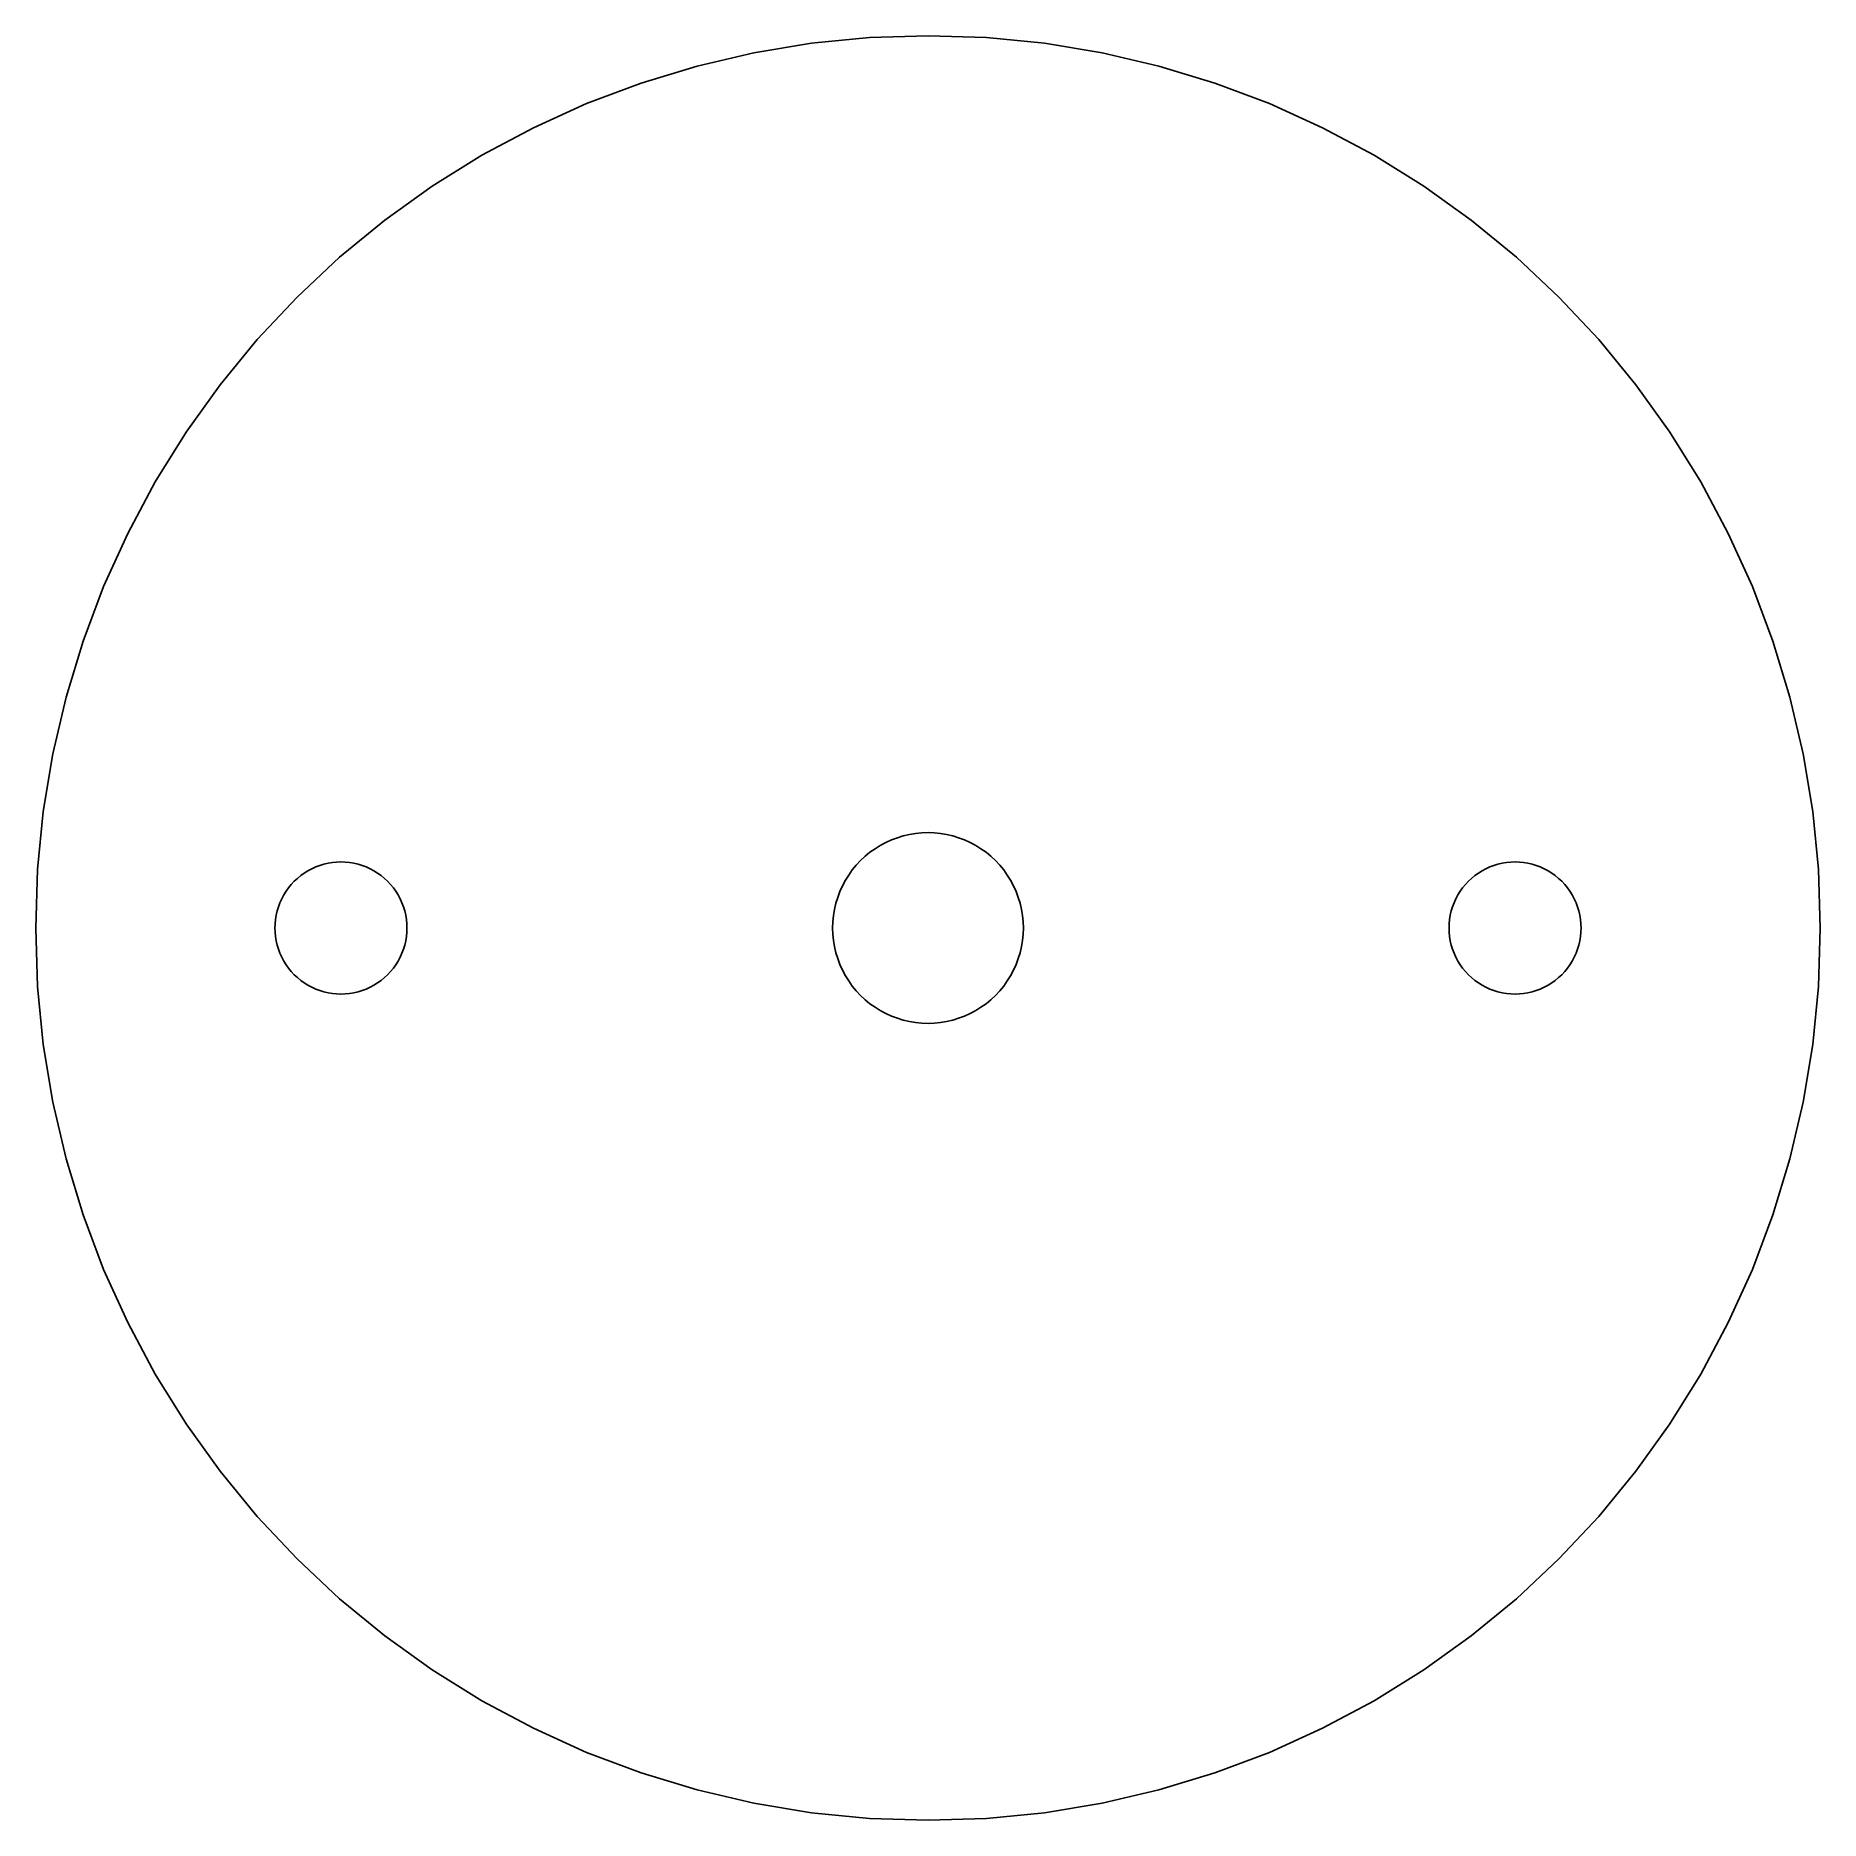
# Model space of a CAD drawing. Header units: metres. Extents: x -30.4 to 30.4, y -30.4 to 30.4.
import ezdxf

# ---------------------------------------------------------------- set-up
doc = ezdxf.new("R2010")
doc.units = ezdxf.units.M

msp = doc.modelspace()

# ---------------------------------------------------------------- linework, layer by layer
for p, q in [((0, 30.4), (-1.98825, 30.3349)), ((1.98825, 30.3349), (0, 30.4)), ((-5.93074, 29.8159), (-7.86809, 29.3641)), ((-3.96799, 30.1399), (-5.93074, 29.8159)), ((-1.98825, 30.3349), (-3.96799, 30.1399)), ((3.96799, 30.1399), (1.98825, 30.3349)), ((5.93074, 29.8159), (3.96799, 30.1399)), ((7.86809, 29.3641), (5.93074, 29.8159)), ((-7.86809, 29.3641), (-9.77176, 28.7867)), ((9.77176, 28.7867), (7.86809, 29.3641)), ((-9.77176, 28.7867), (-11.6336, 28.0859)), ((11.6336, 28.0859), (9.77176, 28.7867)), ((-11.6336, 28.0859), (-13.4456, 27.2649)), ((13.4456, 27.2649), (11.6336, 28.0859)), ((-13.4456, 27.2649), (-15.2, 26.3272)), ((15.2, 26.3272), (13.4456, 27.2649)), ((-15.2, 26.3272), (-16.8893, 25.2767)), ((16.8893, 25.2767), (15.2, 26.3272)), ((-16.8893, 25.2767), (-18.5063, 24.1179)), ((18.5063, 24.1179), (16.8893, 25.2767)), ((-18.5063, 24.1179), (-20.0441, 22.8559)), ((20.0441, 22.8559), (18.5063, 24.1179)), ((-20.0441, 22.8559), (-21.496, 21.496)), ((21.496, 21.496), (20.0441, 22.8559)), ((-21.496, 21.496), (-22.8559, 20.0441)), ((22.8559, 20.0441), (21.496, 21.496)), ((-22.8559, 20.0441), (-24.1179, 18.5063)), ((24.1179, 18.5063), (22.8559, 20.0441)), ((-24.1179, 18.5063), (-25.2767, 16.8893)), ((25.2767, 16.8893), (24.1179, 18.5063)), ((-25.2767, 16.8893), (-26.3272, 15.2)), ((26.3272, 15.2), (25.2767, 16.8893)), ((-26.3272, 15.2), (-27.2649, 13.4456)), ((27.2649, 13.4456), (26.3272, 15.2)), ((-27.2649, 13.4456), (-28.0859, 11.6336)), ((28.0859, 11.6336), (27.2649, 13.4456)), ((-28.0859, 11.6336), (-28.7867, 9.77176)), ((28.7867, 9.77176), (28.0859, 11.6336)), ((-28.7867, 9.77176), (-29.3641, 7.86809)), ((29.3641, 7.86809), (28.7867, 9.77176)), ((-29.3641, 7.86809), (-29.8159, 5.93074)), ((29.8159, 5.93074), (29.3641, 7.86809)), ((-29.8159, 5.93074), (-30.1399, 3.96799)), ((30.1399, 3.96799), (29.8159, 5.93074)), ((-30.1399, 3.96799), (-30.3349, 1.98825)), ((30.3349, 1.98825), (30.1399, 3.96799)), ((-1.24371, 3.00259), (-1.04468, 3.07751)), ((-1.04468, 3.07751), (-0.841156, 3.13925)), ((-0.841156, 3.13925), (-0.634033, 3.18755)), ((-0.634033, 3.18755), (-0.42421, 3.22218)), ((-0.42421, 3.22218), (-0.212555, 3.24303)), ((-0.212555, 3.24303), (0, 3.25)), ((0, 3.25), (0.212555, 3.24303)), ((0.212555, 3.24303), (0.42421, 3.22218)), ((0.42421, 3.22218), (0.634033, 3.18755)), ((0.634033, 3.18755), (0.841156, 3.13925)), ((0.841156, 3.13925), (1.04468, 3.07751)), ((1.04468, 3.07751), (1.24371, 3.00259)), ((-2.2981, 2.2981), (-2.14287, 2.44347)), ((-2.14287, 2.44347), (-1.97847, 2.57838)), ((-1.97847, 2.57838), (-1.8056, 2.70227)), ((-1.8056, 2.70227), (-1.625, 2.81458)), ((-1.625, 2.81458), (-1.43742, 2.91483)), ((-1.43742, 2.91483), (-1.24371, 3.00259)), ((1.24371, 3.00259), (1.43742, 2.91483)), ((1.43742, 2.91483), (1.625, 2.81458)), ((1.625, 2.81458), (1.8056, 2.70227)), ((1.8056, 2.70227), (1.97847, 2.57838)), ((1.97847, 2.57838), (2.14287, 2.44347)), ((2.14287, 2.44347), (2.2981, 2.2981)), ((-30.3349, 1.98825), (-30.4, 0)), ((-21.3697, 1.78503), (-21.25, 1.8708)), ((-21.25, 1.8708), (-21.125, 1.94855)), ((-21.125, 1.94855), (-20.9951, 2.01796)), ((-20.9951, 2.01796), (-20.861, 2.07872)), ((-20.861, 2.07872), (-20.7232, 2.13058)), ((-20.7232, 2.13058), (-20.5823, 2.17332)), ((-20.5823, 2.17332), (-20.4389, 2.20676)), ((-20.4389, 2.20676), (-20.2937, 2.23074)), ((-20.2937, 2.23074), (-20.1472, 2.24518)), ((-20.1472, 2.24518), (-20, 2.25)), ((-20, 2.25), (-19.8528, 2.24518)), ((-19.8528, 2.24518), (-19.7063, 2.23074)), ((-19.7063, 2.23074), (-19.561, 2.20676)), ((-19.561, 2.20676), (-19.4176, 2.17332)), ((-19.4176, 2.17332), (-19.2767, 2.13058)), ((-19.2767, 2.13058), (-19.139, 2.07872)), ((-19.139, 2.07872), (-19.0048, 2.01796)), ((-19.0048, 2.01796), (-18.875, 1.94855)), ((-18.875, 1.94855), (-18.75, 1.8708)), ((-18.75, 1.8708), (-18.6303, 1.78503)), ((-2.70227, 1.8056), (-2.57838, 1.97847)), ((-2.57838, 1.97847), (-2.44347, 2.14287)), ((-2.44347, 2.14287), (-2.2981, 2.2981)), ((2.2981, 2.2981), (2.44347, 2.14287)), ((2.44347, 2.14287), (2.57838, 1.97847)), ((2.57838, 1.97847), (2.70227, 1.8056)), ((18.6303, 1.78503), (18.75, 1.8708)), ((18.75, 1.8708), (18.875, 1.94855)), ((18.875, 1.94855), (19.0048, 2.01796)), ((19.0048, 2.01796), (19.139, 2.07872)), ((19.139, 2.07872), (19.2767, 2.13058)), ((19.2767, 2.13058), (19.4176, 2.17332)), ((19.4176, 2.17332), (19.561, 2.20676)), ((19.561, 2.20676), (19.7063, 2.23074)), ((19.7063, 2.23074), (19.8528, 2.24518)), ((19.8528, 2.24518), (20, 2.25)), ((20, 2.25), (20.1472, 2.24518)), ((20.1472, 2.24518), (20.2937, 2.23074)), ((20.2937, 2.23074), (20.4389, 2.20676)), ((20.4389, 2.20676), (20.5823, 2.17332)), ((20.5823, 2.17332), (20.7232, 2.13058)), ((20.7232, 2.13058), (20.861, 2.07872)), ((20.861, 2.07872), (20.9951, 2.01796)), ((20.9951, 2.01796), (21.125, 1.94855)), ((21.125, 1.94855), (21.25, 1.8708)), ((21.25, 1.8708), (21.3697, 1.78503)), ((30.4, 0), (30.3349, 1.98825)), ((-21.9485, 1.125), (-21.8708, 1.25003)), ((-21.8708, 1.25003), (-21.785, 1.36971)), ((-21.785, 1.36971), (-21.6916, 1.48352)), ((-21.6916, 1.48352), (-21.591, 1.59099)), ((-21.591, 1.59099), (-21.4835, 1.69164)), ((-21.4835, 1.69164), (-21.3697, 1.78503)), ((-18.6303, 1.78503), (-18.5165, 1.69164)), ((-18.5165, 1.69164), (-18.409, 1.59099)), ((-18.409, 1.59099), (-18.3083, 1.48352)), ((-18.3083, 1.48352), (-18.215, 1.36971)), ((-18.215, 1.36971), (-18.1292, 1.25003)), ((-18.1292, 1.25003), (-18.0514, 1.125)), ((-3.07751, 1.04468), (-3.00259, 1.24371)), ((-3.00259, 1.24371), (-2.91483, 1.43742)), ((-2.91483, 1.43742), (-2.81458, 1.625)), ((-2.81458, 1.625), (-2.70227, 1.8056)), ((2.70227, 1.8056), (2.81458, 1.625)), ((2.81458, 1.625), (2.91483, 1.43742)), ((2.91483, 1.43742), (3.00259, 1.24371)), ((3.00259, 1.24371), (3.07751, 1.04468)), ((18.0514, 1.125), (18.1292, 1.25003)), ((18.1292, 1.25003), (18.215, 1.36971)), ((18.215, 1.36971), (18.3083, 1.48352)), ((18.3083, 1.48352), (18.409, 1.59099)), ((18.409, 1.59099), (18.5165, 1.69164)), ((18.5165, 1.69164), (18.6303, 1.78503)), ((21.3697, 1.78503), (21.4835, 1.69164)), ((21.4835, 1.69164), (21.591, 1.59099)), ((21.591, 1.59099), (21.6916, 1.48352)), ((21.6916, 1.48352), (21.785, 1.36971)), ((21.785, 1.36971), (21.8708, 1.25003)), ((21.8708, 1.25003), (21.9485, 1.125)), ((-22.1733, 0.582336), (-22.1306, 0.723236)), ((-22.1306, 0.723236), (-22.0787, 0.861023)), ((-22.0787, 0.861023), (-22.018, 0.995148)), ((-22.018, 0.995148), (-21.9485, 1.125)), ((-18.0514, 1.125), (-17.982, 0.995148)), ((-17.982, 0.995148), (-17.9213, 0.861023)), ((-17.9213, 0.861023), (-17.8694, 0.723236)), ((-17.8694, 0.723236), (-17.8267, 0.582336)), ((-3.22218, 0.42421), (-3.18755, 0.634033)), ((-3.18755, 0.634033), (-3.13925, 0.841156)), ((-3.13925, 0.841156), (-3.07751, 1.04468)), ((3.07751, 1.04468), (3.13925, 0.841156)), ((3.13925, 0.841156), (3.18755, 0.634033)), ((3.18755, 0.634033), (3.22218, 0.42421)), ((17.8267, 0.582336), (17.8694, 0.723236)), ((17.8694, 0.723236), (17.9213, 0.861023)), ((17.9213, 0.861023), (17.982, 0.995148)), ((17.982, 0.995148), (18.0514, 1.125)), ((21.9485, 1.125), (22.018, 0.995148)), ((22.018, 0.995148), (22.0787, 0.861023)), ((22.0787, 0.861023), (22.1306, 0.723236)), ((22.1306, 0.723236), (22.1733, 0.582336)), ((-30.4, 0), (-30.3349, -1.98825)), ((-22.25, 0), (-22.2452, 0.147156)), ((-22.2452, -0.147156), (-22.25, 0)), ((-22.2452, 0.147156), (-22.2307, 0.293671)), ((-22.2307, 0.293671), (-22.2068, 0.43895)), ((-22.2068, 0.43895), (-22.1733, 0.582336)), ((-17.8267, 0.582336), (-17.7932, 0.43895)), ((-17.7932, 0.43895), (-17.7692, 0.293671)), ((-17.7692, 0.293671), (-17.7548, 0.147156)), ((-17.7548, 0.147156), (-17.75, 0)), ((-17.75, 0), (-17.7548, -0.147156)), ((-3.25, 0), (-3.24303, 0.212555)), ((-3.24303, -0.212555), (-3.25, 0)), ((-3.24303, 0.212555), (-3.22218, 0.42421)), ((3.22218, 0.42421), (3.24303, 0.212555)), ((3.24303, 0.212555), (3.25, 0)), ((3.25, 0), (3.24303, -0.212555)), ((17.75, 0), (17.7548, 0.147156)), ((17.7548, -0.147156), (17.75, 0)), ((17.7548, 0.147156), (17.7692, 0.293671)), ((17.7692, 0.293671), (17.7932, 0.43895)), ((17.7932, 0.43895), (17.8267, 0.582336)), ((22.1733, 0.582336), (22.2068, 0.43895)), ((22.2068, 0.43895), (22.2307, 0.293671)), ((22.2307, 0.293671), (22.2452, 0.147156)), ((22.2452, 0.147156), (22.25, 0)), ((22.25, 0), (22.2452, -0.147156)), ((30.3349, -1.98825), (30.4, 0)), ((-22.2307, -0.293671), (-22.2452, -0.147156)), ((-22.2068, -0.43895), (-22.2307, -0.293671)), ((-22.1733, -0.582336), (-22.2068, -0.43895)), ((-22.1306, -0.723236), (-22.1733, -0.582336)), ((-17.8267, -0.582336), (-17.8694, -0.723236)), ((-17.7932, -0.43895), (-17.8267, -0.582336)), ((-17.7692, -0.293671), (-17.7932, -0.43895)), ((-17.7548, -0.147156), (-17.7692, -0.293671)), ((-3.22218, -0.42421), (-3.24303, -0.212555)), ((-3.18755, -0.634033), (-3.22218, -0.42421)), ((3.22218, -0.42421), (3.18755, -0.634033)), ((3.24303, -0.212555), (3.22218, -0.42421)), ((17.7692, -0.293671), (17.7548, -0.147156)), ((17.7932, -0.43895), (17.7692, -0.293671)), ((17.8267, -0.582336), (17.7932, -0.43895)), ((17.8694, -0.723236), (17.8267, -0.582336)), ((22.1733, -0.582336), (22.1306, -0.723236)), ((22.2068, -0.43895), (22.1733, -0.582336)), ((22.2307, -0.293671), (22.2068, -0.43895)), ((22.2452, -0.147156), (22.2307, -0.293671)), ((-22.0787, -0.861023), (-22.1306, -0.723236)), ((-22.018, -0.995148), (-22.0787, -0.861023)), ((-21.9485, -1.125), (-22.018, -0.995148)), ((-21.8708, -1.25003), (-21.9485, -1.125)), ((-18.0514, -1.125), (-18.1292, -1.25003)), ((-17.982, -0.995148), (-18.0514, -1.125)), ((-17.9213, -0.861023), (-17.982, -0.995148)), ((-17.8694, -0.723236), (-17.9213, -0.861023)), ((-3.13925, -0.841156), (-3.18755, -0.634033)), ((-3.07751, -1.04468), (-3.13925, -0.841156)), ((-3.00259, -1.24371), (-3.07751, -1.04468)), ((3.07751, -1.04468), (3.00259, -1.24371)), ((3.13925, -0.841156), (3.07751, -1.04468)), ((3.18755, -0.634033), (3.13925, -0.841156)), ((17.9213, -0.861023), (17.8694, -0.723236)), ((17.982, -0.995148), (17.9213, -0.861023)), ((18.0514, -1.125), (17.982, -0.995148)), ((18.1292, -1.25003), (18.0514, -1.125)), ((21.9485, -1.125), (21.8708, -1.25003)), ((22.018, -0.995148), (21.9485, -1.125)), ((22.0787, -0.861023), (22.018, -0.995148)), ((22.1306, -0.723236), (22.0787, -0.861023)), ((-21.785, -1.36971), (-21.8708, -1.25003)), ((-21.6916, -1.48352), (-21.785, -1.36971)), ((-21.591, -1.59099), (-21.6916, -1.48352)), ((-21.4835, -1.69164), (-21.591, -1.59099)), ((-21.3697, -1.78503), (-21.4835, -1.69164)), ((-21.25, -1.8708), (-21.3697, -1.78503)), ((-18.6303, -1.78503), (-18.75, -1.8708)), ((-18.5165, -1.69164), (-18.6303, -1.78503)), ((-18.409, -1.59099), (-18.5165, -1.69164)), ((-18.3083, -1.48352), (-18.409, -1.59099)), ((-18.215, -1.36971), (-18.3083, -1.48352)), ((-18.1292, -1.25003), (-18.215, -1.36971)), ((-2.91483, -1.43742), (-3.00259, -1.24371)), ((-2.81458, -1.625), (-2.91483, -1.43742)), ((-2.70227, -1.8056), (-2.81458, -1.625)), ((-2.57838, -1.97847), (-2.70227, -1.8056)), ((2.70227, -1.8056), (2.57838, -1.97847)), ((2.81458, -1.625), (2.70227, -1.8056)), ((2.91483, -1.43742), (2.81458, -1.625)), ((3.00259, -1.24371), (2.91483, -1.43742)), ((18.215, -1.36971), (18.1292, -1.25003)), ((18.3083, -1.48352), (18.215, -1.36971)), ((18.409, -1.59099), (18.3083, -1.48352)), ((18.5165, -1.69164), (18.409, -1.59099)), ((18.6303, -1.78503), (18.5165, -1.69164)), ((18.75, -1.8708), (18.6303, -1.78503)), ((21.3697, -1.78503), (21.25, -1.8708)), ((21.4835, -1.69164), (21.3697, -1.78503)), ((21.591, -1.59099), (21.4835, -1.69164)), ((21.6916, -1.48352), (21.591, -1.59099)), ((21.785, -1.36971), (21.6916, -1.48352)), ((21.8708, -1.25003), (21.785, -1.36971)), ((-30.3349, -1.98825), (-30.1399, -3.96799)), ((-21.125, -1.94855), (-21.25, -1.8708)), ((-20.9951, -2.01796), (-21.125, -1.94855)), ((-20.861, -2.07872), (-20.9951, -2.01796)), ((-20.7232, -2.13058), (-20.861, -2.07872)), ((-20.5823, -2.17332), (-20.7232, -2.13058)), ((-20.4389, -2.20676), (-20.5823, -2.17332)), ((-20.2937, -2.23074), (-20.4389, -2.20676)), ((-20.1472, -2.24518), (-20.2937, -2.23074)), ((-20, -2.25), (-20.1472, -2.24518)), ((-19.8528, -2.24518), (-20, -2.25)), ((-19.7063, -2.23074), (-19.8528, -2.24518)), ((-19.561, -2.20676), (-19.7063, -2.23074)), ((-19.4176, -2.17332), (-19.561, -2.20676)), ((-19.2767, -2.13058), (-19.4176, -2.17332)), ((-19.139, -2.07872), (-19.2767, -2.13058)), ((-19.0048, -2.01796), (-19.139, -2.07872)), ((-18.875, -1.94855), (-19.0048, -2.01796)), ((-18.75, -1.8708), (-18.875, -1.94855)), ((-2.44347, -2.14287), (-2.57838, -1.97847)), ((-2.2981, -2.2981), (-2.44347, -2.14287)), ((-2.14287, -2.44347), (-2.2981, -2.2981)), ((2.2981, -2.2981), (2.14287, -2.44347)), ((2.44347, -2.14287), (2.2981, -2.2981)), ((2.57838, -1.97847), (2.44347, -2.14287)), ((18.875, -1.94855), (18.75, -1.8708)), ((19.0048, -2.01796), (18.875, -1.94855)), ((19.139, -2.07872), (19.0048, -2.01796)), ((19.2767, -2.13058), (19.139, -2.07872)), ((19.4176, -2.17332), (19.2767, -2.13058)), ((19.561, -2.20676), (19.4176, -2.17332)), ((19.7063, -2.23074), (19.561, -2.20676)), ((19.8528, -2.24518), (19.7063, -2.23074)), ((20, -2.25), (19.8528, -2.24518)), ((20.1472, -2.24518), (20, -2.25)), ((20.2937, -2.23074), (20.1472, -2.24518)), ((20.4389, -2.20676), (20.2937, -2.23074)), ((20.5823, -2.17332), (20.4389, -2.20676)), ((20.7232, -2.13058), (20.5823, -2.17332)), ((20.861, -2.07872), (20.7232, -2.13058)), ((20.9951, -2.01796), (20.861, -2.07872)), ((21.125, -1.94855), (20.9951, -2.01796)), ((21.25, -1.8708), (21.125, -1.94855)), ((30.1399, -3.96799), (30.3349, -1.98825)), ((-1.97847, -2.57838), (-2.14287, -2.44347)), ((-1.8056, -2.70227), (-1.97847, -2.57838)), ((-1.625, -2.81458), (-1.8056, -2.70227)), ((-1.43742, -2.91483), (-1.625, -2.81458)), ((-1.24371, -3.00259), (-1.43742, -2.91483)), ((-1.04468, -3.07751), (-1.24371, -3.00259)), ((1.24371, -3.00259), (1.04468, -3.07751)), ((1.43742, -2.91483), (1.24371, -3.00259)), ((1.625, -2.81458), (1.43742, -2.91483)), ((1.8056, -2.70227), (1.625, -2.81458)), ((1.97847, -2.57838), (1.8056, -2.70227)), ((2.14287, -2.44347), (1.97847, -2.57838)), ((-0.841156, -3.13925), (-1.04468, -3.07751)), ((-0.634033, -3.18755), (-0.841156, -3.13925)), ((-0.42421, -3.22218), (-0.634033, -3.18755)), ((-0.212555, -3.24303), (-0.42421, -3.22218)), ((0, -3.25), (-0.212555, -3.24303)), ((0.212555, -3.24303), (0, -3.25)), ((0.42421, -3.22218), (0.212555, -3.24303)), ((0.634033, -3.18755), (0.42421, -3.22218)), ((0.841156, -3.13925), (0.634033, -3.18755)), ((1.04468, -3.07751), (0.841156, -3.13925)), ((-30.1399, -3.96799), (-29.8159, -5.93074)), ((29.8159, -5.93074), (30.1399, -3.96799)), ((-29.8159, -5.93074), (-29.3641, -7.86809)), ((29.3641, -7.86809), (29.8159, -5.93074)), ((-29.3641, -7.86809), (-28.7867, -9.77176)), ((28.7867, -9.77176), (29.3641, -7.86809)), ((-28.7867, -9.77176), (-28.0859, -11.6336)), ((28.0859, -11.6336), (28.7867, -9.77176)), ((-28.0859, -11.6336), (-27.2649, -13.4456)), ((27.2649, -13.4456), (28.0859, -11.6336)), ((-27.2649, -13.4456), (-26.3272, -15.2)), ((26.3272, -15.2), (27.2649, -13.4456)), ((-26.3272, -15.2), (-25.2767, -16.8893)), ((25.2767, -16.8893), (26.3272, -15.2)), ((-25.2767, -16.8893), (-24.1179, -18.5063)), ((24.1179, -18.5063), (25.2767, -16.8893)), ((-24.1179, -18.5063), (-22.8559, -20.0441)), ((22.8559, -20.0441), (24.1179, -18.5063)), ((-22.8559, -20.0441), (-21.496, -21.496)), ((21.496, -21.496), (22.8559, -20.0441)), ((-21.496, -21.496), (-20.0441, -22.8559)), ((20.0441, -22.8559), (21.496, -21.496)), ((-20.0441, -22.8559), (-18.5063, -24.1179)), ((18.5063, -24.1179), (20.0441, -22.8559)), ((-18.5063, -24.1179), (-16.8893, -25.2767)), ((16.8893, -25.2767), (18.5063, -24.1179)), ((-16.8893, -25.2767), (-15.2, -26.3272)), ((15.2, -26.3272), (16.8893, -25.2767)), ((-15.2, -26.3272), (-13.4456, -27.2649)), ((13.4456, -27.2649), (15.2, -26.3272)), ((-13.4456, -27.2649), (-11.6336, -28.0859)), ((11.6336, -28.0859), (13.4456, -27.2649)), ((-11.6336, -28.0859), (-9.77176, -28.7867)), ((9.77176, -28.7867), (11.6336, -28.0859)), ((-9.77176, -28.7867), (-7.86809, -29.3641)), ((7.86809, -29.3641), (9.77176, -28.7867)), ((-7.86809, -29.3641), (-5.93074, -29.8159)), ((5.93074, -29.8159), (7.86809, -29.3641)), ((-5.93074, -29.8159), (-3.96799, -30.1399)), ((-3.96799, -30.1399), (-1.98825, -30.3349)), ((-1.98825, -30.3349), (0, -30.4)), ((0, -30.4), (1.98825, -30.3349)), ((1.98825, -30.3349), (3.96799, -30.1399)), ((3.96799, -30.1399), (5.93074, -29.8159))]:
    msp.add_line(p, q)

doc.saveas('drawing.dxf')
